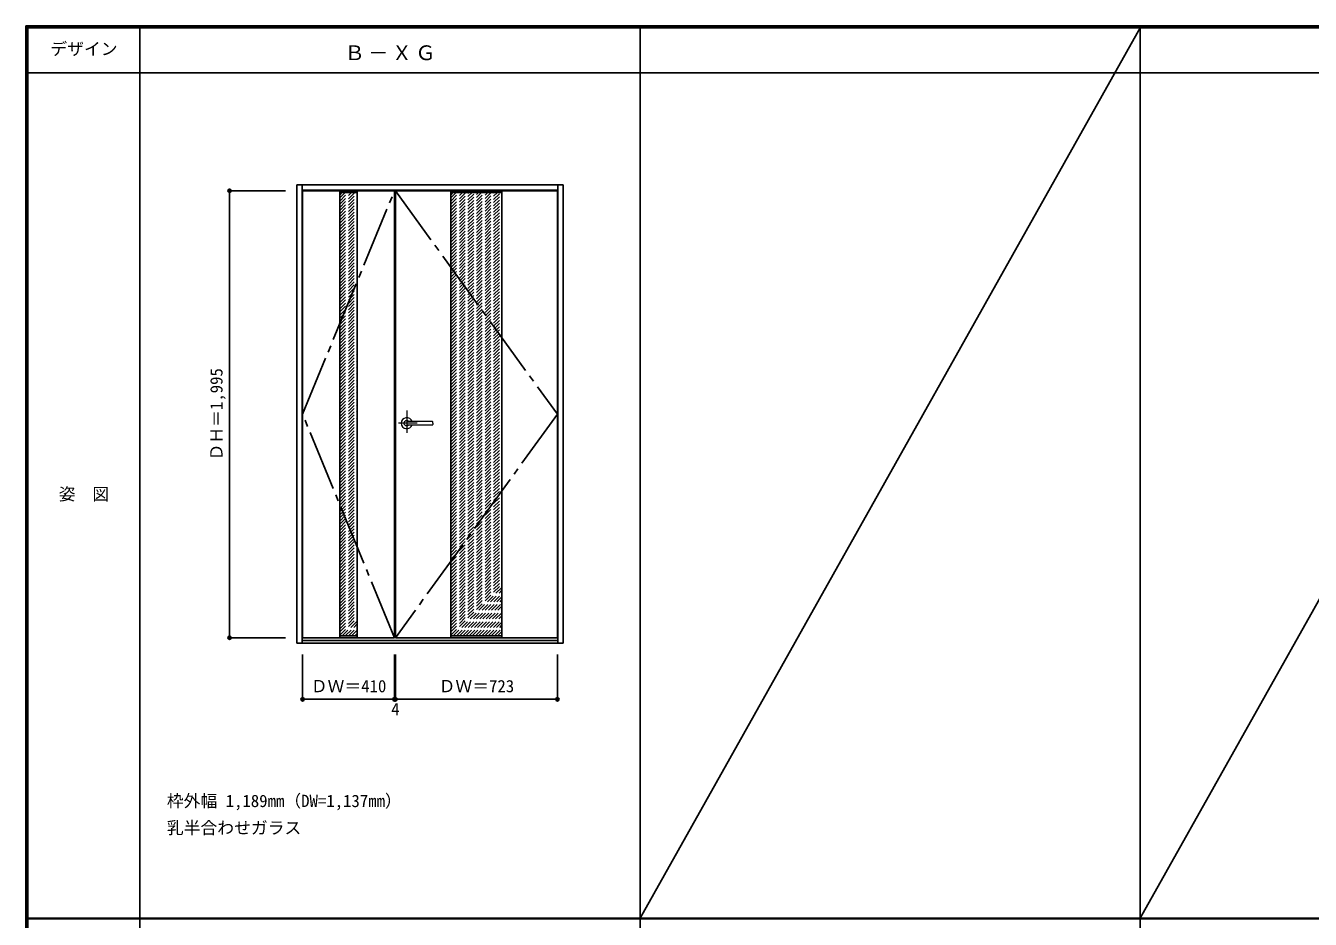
# Model space of a CAD drawing. Units: millimetres, scale not verified. Extents: x -6000 to 5700, y -4307 to 4175.
# Drawn here: x -6000 to -267, y 186 to 4175 of the extents above; entities that cross this region are included whole.
import ezdxf
from ezdxf.enums import TextEntityAlignment as Align

# ---------------------------------------------------------------- set-up
doc = ezdxf.new("R2010")
doc.units = ezdxf.units.MM
doc.header["$LTSCALE"] = 30
doc.header["$PDMODE"] = 32
doc.header["$PDSIZE"] = 15
for name, pattern in [('CHAIN1', [8, 5, -1, 1, -1]), ('CHAIN2', [12, 9, -1, 1, -1]), ('DASHED1', [1.8, 1.2, -0.6])]:
    doc.linetypes.add(name, pattern=pattern)
for name, color, linetype in [('0-2_扉', 3, 'Continuous'), ('0-3_仕上げ', 7, 'Continuous'), ('0-4_枠', 3, 'Continuous'), ('0-7', 7, 'CHAIN2'), ('0-A_文字', 7, 'Continuous'), ('0-B_寸法', 7, 'Continuous'), ('0-C_ハッチ', 4, 'DASHED1'), ('F-1_枠', 6, 'Continuous'), ('F-A_文字', 7, 'Continuous')]:
    doc.layers.add(name, color=color, linetype=linetype)
doc.layers.add('0-5_レバー', color=7, linetype='Continuous', lineweight=18)
doc.styles.add('ＭＳ ゴシック', font='')
doc.styles.get('ＭＳ ゴシック').set_extended_font_data('MS Gothic')

msp = doc.modelspace()

# ---------------------------------------------------------------- linework, layer by layer
at = {"layer": '0-2_扉'}
for p, q in [((-4764, 1443), (-4764, 3438)), ((-4354, 3438), (-4764, 3438)), ((-4354, 1443), (-4354, 3438)), ((-4350, 1443), (-4350, 3438)), ((-4350, 3438), (-3627, 3438)), ((-3627, 1443), (-3627, 3438)), ((-4354, 1443), (-4764, 1443)), ((-4350, 1443), (-3627, 1443))]:
    msp.add_line(p, q, dxfattribs=at)
at = {"layer": '0-3_仕上げ'}
for p, q in [((-4520, 3430), (-4598, 3430)), ((-4102.5, 3430), (-3874.5, 3430)), ((-4520, 1451), (-4598, 1451)), ((-4102.5, 1451), (-3874.5, 1451))]:
    msp.add_line(p, q, dxfattribs=at)
at = {"layer": '0-3_仕上げ', "color": 3}
for p, q in [((-4102.5, 3438), (-4102.5, 1443)), ((-3874.5, 3438), (-3874.5, 1443))]:
    msp.add_line(p, q, dxfattribs=at)
at = {"layer": '0-4_枠'}
for p, q in [((-4790, 3465), (-4790, 1418)), ((-4790, 3465), (-3601, 3465)), ((-4766, 1418), (-4766, 3465)), ((-4766, 3441), (-3625, 3441)), ((-3625, 1418), (-3625, 3465)), ((-3601, 3465), (-3601, 1418)), ((-4790, 1418), (-3601, 1418)), ((-4766, 1430), (-3625, 1430))]:
    msp.add_line(p, q, dxfattribs=at)
at = {"layer": '0-5_レバー', "color": 4, "linetype": 'CHAIN1'}
for p, q in [((-4299.5, 2456.96), (-4299.5, 2357.11)), ((-4252.7, 2400.5), (-4335.72, 2400.5))]:
    msp.add_line(p, q, dxfattribs=at)
at = {"layer": '0-5_レバー'}
for q in [(-4182.5, 2405.99), (-4182.5, 2395)]:
    msp.add_line((-4182.5, 2400.5), q, dxfattribs=at)
for points in [[(-4289.54, 2407.49), (-4290.31, 2408.28), (-4292.28, 2409.65), (-4294.53, 2410.66), (-4296.96, 2411.29), (-4299.5, 2411.5), (-4302.04, 2411.29), (-4304.47, 2410.66), (-4306.72, 2409.65), (-4308.69, 2408.28), (-4310.31, 2406.61), (-4311.51, 2404.71), (-4312.25, 2402.65), (-4312.5, 2400.5), (-4312.25, 2398.35), (-4311.51, 2396.29), (-4310.31, 2394.39), (-4308.69, 2392.72), (-4306.72, 2391.35), (-4304.47, 2390.34), (-4302.04, 2389.71), (-4299.5, 2389.5), (-4296.96, 2389.71), (-4294.53, 2390.34), (-4292.28, 2391.35), (-4290.31, 2392.72), (-4289.54, 2393.51)], [(-4184, 2407.5), (-4193.73, 2407.5), (-4203.91, 2407.5), (-4213.51, 2407.5), (-4222.5, 2407.5), (-4230.91, 2407.5), (-4238.72, 2407.5), (-4245.54, 2407.5), (-4251.84, 2407.5), (-4257.61, 2407.5), (-4262.85, 2407.5), (-4267.64, 2407.5), (-4272.3, 2407.5), (-4276.5, 2407.5), (-4280.25, 2407.5), (-4282.25, 2407.5), (-4284.1, 2407.5), (-4286.11, 2407.49), (-4288.52, 2407.49), (-4290.01, 2407.49), (-4291.55, 2407.49), (-4293.07, 2407.49), (-4294.17, 2407.49), (-4294.63, 2407.49), (-4294.63, 2407.48)], [(-4294.48, 2393.51), (-4294.35, 2393.51), (-4293.91, 2393.51), (-4293.19, 2393.51), (-4292.17, 2393.51), (-4290.91, 2393.51), (-4289.56, 2393.51), (-4286.7, 2393.51), (-4283.72, 2393.5), (-4280.7, 2393.5), (-4277.66, 2393.5), (-4274.59, 2393.5), (-4271.51, 2393.5), (-4267.51, 2393.5), (-4263.1, 2393.5), (-4258.13, 2393.5), (-4252.6, 2393.5), (-4246.51, 2393.5), (-4239.86, 2393.5), (-4232.65, 2393.5), (-4224.06, 2393.5), (-4214.8, 2393.5), (-4204.86, 2393.5), (-4194.25, 2393.5), (-4184, 2393.5)], [(-4184, 2407.5), (-4193.08, 2407.5), (-4193.48, 2407.5)]]:
    msp.add_lwpolyline(points, dxfattribs=at)
for centre, radius, start, end in [((-4299.5, 2400.5), 24.55, 16.59952, 343.36736), ((-4184, 2406), 1.5, 0.00847, 89.9163), ((-4184, 2406), 1.5, 360, 90.17419), ((-4184, 2395), 1.5, 270.16419, 0), ((-4184, 2395), 1.5, 269.91059, 359.99153)]:
    msp.add_arc(centre, radius, start, end, dxfattribs=at)
at = {"layer": '0-7'}
for p, q in [((-4764, 2440.5), (-4354, 3438)), ((-4350, 3438), (-3627, 2440.5)), ((-4354, 1443), (-4764, 2440.5)), ((-3627, 2440.5), (-4350, 1443))]:
    msp.add_line(p, q, dxfattribs=at)
at = {"layer": '0-B_寸法', "color": 4}
for p, q in [((-5090, 3438), (-5090, 1443)), ((-5090, 3438), (-4840, 3438)), ((-5090, 1443), (-4840, 1443)), ((-4764, 1168), (-4764, 1368)), ((-4354, 1168), (-4354, 1368)), ((-3627, 1168), (-3627, 1368)), ((-4350, 1168), (-3627, 1168))]:
    msp.add_line(p, q, dxfattribs=at)
msp.add_lwpolyline([(-4764, 1168), (-4354, 1168), (-4350, 1168), (-4350, 1368)], dxfattribs=at)
at = {"layer": '0-B_寸法'}
for p in [(-5090, 3438), (-5090, 1443), (-4764, 1168), (-4354, 1168), (-4350, 1168), (-3627, 1168)]:
    msp.add_point(p, dxfattribs=at)
at = {"layer": '0-C_ハッチ', "color": 3, "linetype": 'Continuous'}
for p, q in [((-4598, 3438), (-4598, 1443)), ((-4520, 3438), (-4520, 1443))]:
    msp.add_line(p, q, dxfattribs=at)
at = {"layer": '0-C_ハッチ'}
for p, q in [((-4598, 3364.02), (-4532.02, 3430)), ((-4598, 3378.16), (-4546.16, 3430)), ((-4598, 3392.31), (-4560.31, 3430)), ((-4598, 3406.45), (-4574.45, 3430)), ((-4598, 3420.59), (-4588.59, 3430)), ((-4598, 3349.88), (-4520, 3427.88)), ((-4598, 3335.74), (-4520, 3413.74)), ((-4598, 3321.6), (-4520, 3399.6)), ((-4598, 3307.45), (-4520, 3385.45)), ((-4102.5, 3208.43), (-3880.93, 3430)), ((-4102.5, 3222.57), (-3895.07, 3430)), ((-4102.5, 3236.71), (-3909.21, 3430)), ((-4102.5, 3250.85), (-3923.35, 3430)), ((-4102.5, 3265), (-3937.5, 3430)), ((-4102.5, 3279.14), (-3951.64, 3430)), ((-4102.5, 3293.28), (-3965.78, 3430)), ((-4102.5, 3307.42), (-3979.92, 3430)), ((-4102.5, 3321.56), (-3994.06, 3430)), ((-4102.5, 3335.71), (-4008.21, 3430)), ((-4102.5, 3349.85), (-4022.35, 3430)), ((-4102.5, 3363.99), (-4036.49, 3430)), ((-4102.5, 3378.13), (-4050.63, 3430)), ((-4102.5, 3392.27), (-4064.77, 3430)), ((-4102.5, 3406.42), (-4078.92, 3430)), ((-4102.5, 3420.56), (-4093.06, 3430)), ((-4102.5, 3194.28), (-3874.5, 3422.28)), ((-4102.5, 3180.14), (-3874.5, 3408.14)), ((-4102.5, 3166), (-3874.5, 3394)), ((-4598, 3293.31), (-4520, 3371.31)), ((-4598, 3279.17), (-4520, 3357.17)), ((-4598, 3265.03), (-4520, 3343.03)), ((-4598, 3250.89), (-4520, 3328.89)), ((-4102.5, 3151.86), (-3874.5, 3379.86)), ((-4102.5, 3137.72), (-3874.5, 3365.72)), ((-4102.5, 3123.57), (-3874.5, 3351.57)), ((-4102.5, 3109.43), (-3874.5, 3337.43)), ((-4598, 3236.74), (-4520, 3314.74)), ((-4598, 3222.6), (-4520, 3300.6)), ((-4598, 3208.46), (-4520, 3286.46)), ((-4598, 3194.32), (-4520, 3272.32)), ((-4102.5, 3095.29), (-3874.5, 3323.29)), ((-4102.5, 3081.15), (-3874.5, 3309.15)), ((-4102.5, 3067.01), (-3874.5, 3295.01)), ((-4102.5, 3052.86), (-3874.5, 3280.86)), ((-4598, 3180.17), (-4520, 3258.17)), ((-4598, 3166.03), (-4520, 3244.03)), ((-4598, 3151.89), (-4520, 3229.89)), ((-4598, 3137.75), (-4520, 3215.75)), ((-4102.5, 3038.72), (-3874.5, 3266.72)), ((-4102.5, 3024.58), (-3874.5, 3252.58)), ((-4102.5, 3010.44), (-3874.5, 3238.44)), ((-4102.5, 2996.29), (-3874.5, 3224.29)), ((-4598, 3123.61), (-4520, 3201.61)), ((-4598, 3109.46), (-4520, 3187.46)), ((-4598, 3095.32), (-4520, 3173.32)), ((-4598, 3081.18), (-4520, 3159.18)), ((-4102.5, 2982.15), (-3874.5, 3210.15)), ((-4102.5, 2968.01), (-3874.5, 3196.01)), ((-4102.5, 2953.87), (-3874.5, 3181.87)), ((-4102.5, 2939.73), (-3874.5, 3167.73)), ((-4102.5, 2925.58), (-3874.5, 3153.58)), ((-4598, 3067.04), (-4520, 3145.04)), ((-4598, 3052.9), (-4520, 3130.9)), ((-4598, 3038.75), (-4520, 3116.75)), ((-4598, 3024.61), (-4520, 3102.61)), ((-4102.5, 2911.44), (-3874.5, 3139.44)), ((-4102.5, 2897.3), (-3874.5, 3125.3)), ((-4102.5, 2883.16), (-3874.5, 3111.16)), ((-4102.5, 2869.02), (-3874.5, 3097.02)), ((-4598, 3010.47), (-4520, 3088.47)), ((-4598, 2996.33), (-4520, 3074.33)), ((-4598, 2982.18), (-4520, 3060.18)), ((-4598, 2968.04), (-4520, 3046.04)), ((-4102.5, 2854.87), (-3874.5, 3082.87)), ((-4102.5, 2840.73), (-3874.5, 3068.73)), ((-4102.5, 2826.59), (-3874.5, 3054.59)), ((-4102.5, 2812.45), (-3874.5, 3040.45)), ((-4598, 2953.9), (-4520, 3031.9)), ((-4598, 2939.76), (-4520, 3017.76)), ((-4598, 2925.62), (-4520, 3003.62)), ((-4598, 2911.47), (-4520, 2989.47)), ((-4102.5, 2798.31), (-3874.5, 3026.31)), ((-4102.5, 2784.16), (-3874.5, 3012.16)), ((-4102.5, 2770.02), (-3874.5, 2998.02)), ((-4102.5, 2755.88), (-3874.5, 2983.88)), ((-4598, 2897.33), (-4520, 2975.33)), ((-4598, 2883.19), (-4520, 2961.19)), ((-4598, 2869.05), (-4520, 2947.05)), ((-4598, 2854.91), (-4520, 2932.91)), ((-4102.5, 2741.74), (-3874.5, 2969.74)), ((-4102.5, 2727.59), (-3874.5, 2955.59)), ((-4102.5, 2713.45), (-3874.5, 2941.45)), ((-4102.5, 2699.31), (-3874.5, 2927.31)), ((-4598, 2840.76), (-4520, 2918.76)), ((-4598, 2826.62), (-4520, 2904.62)), ((-4598, 2812.48), (-4520, 2890.48)), ((-4598, 2798.34), (-4520, 2876.34)), ((-4102.5, 2685.17), (-3874.5, 2913.17)), ((-4102.5, 2671.03), (-3874.5, 2899.03)), ((-4102.5, 2656.88), (-3874.5, 2884.88)), ((-4102.5, 2642.74), (-3874.5, 2870.74)), ((-4598, 2784.19), (-4520, 2862.19)), ((-4598, 2770.05), (-4520, 2848.05)), ((-4598, 2755.91), (-4520, 2833.91)), ((-4598, 2741.77), (-4520, 2819.77)), ((-4102.5, 2628.6), (-3874.5, 2856.6)), ((-4102.5, 2614.46), (-3874.5, 2842.46)), ((-4102.5, 2600.32), (-3874.5, 2828.32)), ((-4102.5, 2586.17), (-3874.5, 2814.17)), ((-4598, 2727.63), (-4520, 2805.63)), ((-4598, 2713.48), (-4520, 2791.48)), ((-4598, 2699.34), (-4520, 2777.34)), ((-4598, 2685.2), (-4520, 2763.2)), ((-4102.5, 2572.03), (-3874.5, 2800.03)), ((-4102.5, 2557.89), (-3874.5, 2785.89)), ((-4102.5, 2543.75), (-3874.5, 2771.75)), ((-4102.5, 2529.6), (-3874.5, 2757.6)), ((-4598, 2671.06), (-4520, 2749.06)), ((-4598, 2656.92), (-4520, 2734.92)), ((-4598, 2642.77), (-4520, 2720.77)), ((-4598, 2628.63), (-4520, 2706.63)), ((-4102.5, 2515.46), (-3874.5, 2743.46)), ((-4102.5, 2501.32), (-3874.5, 2729.32)), ((-4102.5, 2487.18), (-3874.5, 2715.18)), ((-4102.5, 2473.04), (-3874.5, 2701.04)), ((-4598, 2614.49), (-4520, 2692.49)), ((-4598, 2600.35), (-4520, 2678.35)), ((-4598, 2586.2), (-4520, 2664.2)), ((-4598, 2572.06), (-4520, 2650.06)), ((-4102.5, 2458.89), (-3874.5, 2686.89)), ((-4102.5, 2444.75), (-3874.5, 2672.75)), ((-4102.5, 2430.61), (-3874.5, 2658.61)), ((-4102.5, 2416.47), (-3874.5, 2644.47)), ((-4598, 2557.92), (-4520, 2635.92)), ((-4598, 2543.78), (-4520, 2621.78)), ((-4598, 2529.64), (-4520, 2607.64)), ((-4598, 2515.49), (-4520, 2593.49)), ((-4102.5, 2402.33), (-3874.5, 2630.33)), ((-4102.5, 2388.18), (-3874.5, 2616.18)), ((-4102.5, 2374.04), (-3874.5, 2602.04)), ((-4102.5, 2359.9), (-3874.5, 2587.9)), ((-4598, 2501.35), (-4520, 2579.35)), ((-4598, 2487.21), (-4520, 2565.21)), ((-4598, 2473.07), (-4520, 2551.07)), ((-4598, 2458.93), (-4520, 2536.93)), ((-4598, 2444.78), (-4520, 2522.78)), ((-4102.5, 2345.76), (-3874.5, 2573.76)), ((-4102.5, 2331.61), (-3874.5, 2559.61)), ((-4102.5, 2317.47), (-3874.5, 2545.47)), ((-4102.5, 2303.33), (-3874.5, 2531.33)), ((-4598, 2430.64), (-4520, 2508.64)), ((-4598, 2416.5), (-4520, 2494.5)), ((-4598, 2402.36), (-4520, 2480.36)), ((-4598, 2388.21), (-4520, 2466.21)), ((-4102.5, 2289.19), (-3874.5, 2517.19)), ((-4102.5, 2275.05), (-3874.5, 2503.05)), ((-4102.5, 2260.9), (-3874.5, 2488.9)), ((-4102.5, 2246.76), (-3874.5, 2474.76)), ((-4598, 2374.07), (-4520, 2452.07)), ((-4598, 2359.93), (-4520, 2437.93)), ((-4598, 2345.79), (-4520, 2423.79)), ((-4598, 2331.65), (-4520, 2409.65)), ((-4102.5, 2232.62), (-3874.5, 2460.62)), ((-4102.5, 2218.48), (-3874.5, 2446.48)), ((-4102.5, 2204.34), (-3874.5, 2432.34)), ((-4102.5, 2190.19), (-3874.5, 2418.19)), ((-4598, 2317.5), (-4520, 2395.5)), ((-4598, 2303.36), (-4520, 2381.36)), ((-4598, 2289.22), (-4520, 2367.22)), ((-4598, 2275.08), (-4520, 2353.08)), ((-4102.5, 2176.05), (-3874.5, 2404.05)), ((-4102.5, 2161.91), (-3874.5, 2389.91)), ((-4102.5, 2147.77), (-3874.5, 2375.77)), ((-4102.5, 2133.62), (-3874.5, 2361.62)), ((-4598, 2260.94), (-4520, 2338.94)), ((-4598, 2246.79), (-4520, 2324.79)), ((-4598, 2232.65), (-4520, 2310.65)), ((-4598, 2218.51), (-4520, 2296.51)), ((-4102.5, 2119.48), (-3874.5, 2347.48)), ((-4102.5, 2105.34), (-3874.5, 2333.34)), ((-4102.5, 2091.2), (-3874.5, 2319.2)), ((-4102.5, 2077.06), (-3874.5, 2305.06)), ((-4598, 2204.37), (-4520, 2282.37)), ((-4598, 2190.23), (-4520, 2268.23)), ((-4598, 2176.08), (-4520, 2254.08)), ((-4598, 2161.94), (-4520, 2239.94)), ((-4102.5, 2062.91), (-3874.5, 2290.91)), ((-4102.5, 2048.77), (-3874.5, 2276.77)), ((-4102.5, 2034.63), (-3874.5, 2262.63)), ((-4102.5, 2020.49), (-3874.5, 2248.49)), ((-4598, 2147.8), (-4520, 2225.8)), ((-4598, 2133.66), (-4520, 2211.66)), ((-4598, 2119.51), (-4520, 2197.51)), ((-4598, 2105.37), (-4520, 2183.37)), ((-4102.5, 2006.35), (-3874.5, 2234.35)), ((-4102.5, 1992.2), (-3874.5, 2220.2)), ((-4102.5, 1978.06), (-3874.5, 2206.06)), ((-4102.5, 1963.92), (-3874.5, 2191.92)), ((-4598, 2091.23), (-4520, 2169.23)), ((-4598, 2077.09), (-4520, 2155.09)), ((-4598, 2062.95), (-4520, 2140.95)), ((-4598, 2048.8), (-4520, 2126.8)), ((-4102.5, 1949.78), (-3874.5, 2177.78)), ((-4102.5, 1935.63), (-3874.5, 2163.63)), ((-4102.5, 1921.49), (-3874.5, 2149.49)), ((-4102.5, 1907.35), (-3874.5, 2135.35)), ((-4102.5, 1893.21), (-3874.5, 2121.21)), ((-4598, 2034.66), (-4520, 2112.66)), ((-4598, 2020.52), (-4520, 2098.52)), ((-4598, 2006.38), (-4520, 2084.38)), ((-4598, 1992.24), (-4520, 2070.24)), ((-4102.5, 1879.07), (-3874.5, 2107.07)), ((-4102.5, 1864.92), (-3874.5, 2092.92)), ((-4102.5, 1850.78), (-3874.5, 2078.78)), ((-4102.5, 1836.64), (-3874.5, 2064.64)), ((-4598, 1978.09), (-4520, 2056.09)), ((-4598, 1963.95), (-4520, 2041.95)), ((-4598, 1949.81), (-4520, 2027.81)), ((-4598, 1935.67), (-4520, 2013.67)), ((-4102.5, 1822.5), (-3874.5, 2050.5)), ((-4102.5, 1808.36), (-3874.5, 2036.36)), ((-4102.5, 1794.21), (-3874.5, 2022.21)), ((-4102.5, 1780.07), (-3874.5, 2008.07)), ((-4598, 1921.52), (-4520, 1999.52)), ((-4598, 1907.38), (-4520, 1985.38)), ((-4598, 1893.24), (-4520, 1971.24)), ((-4598, 1879.1), (-4520, 1957.1)), ((-4102.5, 1765.93), (-3874.5, 1993.93)), ((-4102.5, 1751.79), (-3874.5, 1979.79)), ((-4102.5, 1737.64), (-3874.5, 1965.64)), ((-4102.5, 1723.5), (-3874.5, 1951.5)), ((-4598, 1864.96), (-4520, 1942.96)), ((-4598, 1850.81), (-4520, 1928.81)), ((-4598, 1836.67), (-4520, 1914.67)), ((-4598, 1822.53), (-4520, 1900.53)), ((-4102.5, 1709.36), (-3874.5, 1937.36)), ((-4102.5, 1695.22), (-3874.5, 1923.22)), ((-4102.5, 1681.08), (-3874.5, 1909.08)), ((-4102.5, 1666.93), (-3874.5, 1894.93)), ((-4598, 1808.39), (-4520, 1886.39)), ((-4598, 1794.25), (-4520, 1872.25)), ((-4598, 1780.1), (-4520, 1858.1)), ((-4598, 1765.96), (-4520, 1843.96)), ((-4102.5, 1652.79), (-3874.5, 1880.79)), ((-4102.5, 1638.65), (-3874.5, 1866.65)), ((-4102.5, 1624.51), (-3874.5, 1852.51)), ((-4102.5, 1610.37), (-3874.5, 1838.37)), ((-4598, 1751.82), (-4520, 1829.82)), ((-4598, 1737.68), (-4520, 1815.68)), ((-4598, 1723.53), (-4520, 1801.53)), ((-4598, 1709.39), (-4520, 1787.39)), ((-4102.5, 1596.22), (-3874.5, 1824.22)), ((-4102.5, 1582.08), (-3874.5, 1810.08)), ((-4102.5, 1567.94), (-3874.5, 1795.94)), ((-4102.5, 1553.8), (-3874.5, 1781.8)), ((-4598, 1695.25), (-4520, 1773.25)), ((-4598, 1681.11), (-4520, 1759.11)), ((-4598, 1666.97), (-4520, 1744.97)), ((-4598, 1652.82), (-4520, 1730.82)), ((-4102.5, 1539.66), (-3874.5, 1767.66)), ((-4102.5, 1525.51), (-3874.5, 1753.51)), ((-4102.5, 1511.37), (-3874.5, 1739.37)), ((-4102.5, 1497.23), (-3874.5, 1725.23)), ((-4598, 1638.68), (-4520, 1716.68)), ((-4598, 1624.54), (-4520, 1702.54)), ((-4598, 1610.4), (-4520, 1688.4)), ((-4598, 1596.26), (-4520, 1674.26)), ((-4102.5, 1483.09), (-3874.5, 1711.09)), ((-4102.5, 1468.94), (-3874.5, 1696.94)), ((-4102.5, 1454.8), (-3874.5, 1682.8)), ((-4092.16, 1451), (-3874.5, 1668.66)), ((-4598, 1582.11), (-4520, 1660.11)), ((-4598, 1567.97), (-4520, 1645.97)), ((-4598, 1553.83), (-4520, 1631.83)), ((-4598, 1539.69), (-4520, 1617.69)), ((-4078.02, 1451), (-3874.5, 1654.52)), ((-4063.88, 1451), (-3874.5, 1640.38)), ((-4049.73, 1451), (-3874.5, 1626.23)), ((-4035.59, 1451), (-3874.5, 1612.09)), ((-4598, 1525.54), (-4520, 1603.54)), ((-4598, 1511.4), (-4520, 1589.4)), ((-4598, 1497.26), (-4520, 1575.26)), ((-4598, 1483.12), (-4520, 1561.12)), ((-4021.45, 1451), (-3874.5, 1597.95)), ((-4007.31, 1451), (-3874.5, 1583.81)), ((-3993.16, 1451), (-3874.5, 1569.67)), ((-3979.02, 1451), (-3874.5, 1555.52)), ((-4598, 1468.98), (-4520, 1546.98)), ((-4598, 1454.83), (-4520, 1532.83)), ((-4587.69, 1451), (-4520, 1518.69)), ((-4573.55, 1451), (-4520, 1504.55)), ((-3964.88, 1451), (-3874.5, 1541.38)), ((-3950.74, 1451), (-3874.5, 1527.24)), ((-3936.6, 1451), (-3874.5, 1513.1)), ((-3922.45, 1451), (-3874.5, 1498.95)), ((-4559.41, 1451), (-4520, 1490.41)), ((-4545.27, 1451), (-4520, 1476.27)), ((-4531.12, 1451), (-4520, 1462.12)), ((-3908.31, 1451), (-3874.5, 1484.81)), ((-3894.17, 1451), (-3874.5, 1470.67)), ((-3880.03, 1451), (-3874.5, 1456.53))]:
    msp.add_line(p, q, dxfattribs=at)
at = {"layer": 'F-1_枠'}
for p, q in [((-6000, 4175), (5700, 4175)), ((-6000, 4175), (-6000, -4205)), ((-6000, 4170), (5700, 4170)), ((-6000, 4165), (5700, 4165)), ((-5995, 4175), (-5995, -4205)), ((-5990, 4175), (-5990, -4205)), ((-5490, 4175), (-5490, -3790)), ((-3258.4, 4175), (-3258.4, -3790)), ((-1026.8, 4175), (-1026.8, -3790)), ((-6000, 3965), (5700, 3965)), ((-6000, 190.5), (5700, 190.5)), ((-6000, 187.5), (5700, 187.5))]:
    msp.add_line(p, q, dxfattribs=at)
at = {"layer": 'F-A_文字'}
for p, q in [((-1026.8, 4165), (-3258.4, 190.5)), ((1204.8, 4165), (-1026.8, 190.5))]:
    msp.add_line(p, q, dxfattribs=at)

# ---------------------------------------------------------------- texts
at = {"layer": '0-A_文字', "style": 'ＭＳ ゴシック'}
for s, p in [('枠外幅 1,189mm（DW=1,137mm）', (-5370, 670.5)), ('乳半合わせガラス', (-5370, 550.5))]:
    msp.add_text(s, height=54.99, dxfattribs=at).set_placement(p, align=Align.BOTTOM_LEFT)
at = {"layer": '0-A_文字', "insert": (-4576.7, 4020), "char_height": 65.98, "attachment_point": 7, "style": 'ＭＳ ゴシック'}
msp.add_mtext('\\T1.17;Ｂ－ＸＧ', dxfattribs=at)
at = {"layer": '0-B_寸法', "style": 'ＭＳ ゴシック'}
msp.add_text('ＤＨ＝1,995', height=54.99, rotation=90, dxfattribs=at).set_placement((-5105, 2234.25), align=Align.BOTTOM_LEFT)
for s, p in [('ＤＷ＝410', (-4727.75, 1183)), ('ＤＷ＝723', (-4157.25, 1183)), ('4', (-4368.75, 1080.61))]:
    msp.add_text(s, height=54.99, dxfattribs=at).set_placement(p, align=Align.BOTTOM_LEFT)
at = {"layer": 'F-A_文字', "style": 'ＭＳ ゴシック'}
for s, p in [('デザイン', (-5890, 4027.5)), ('姿\u3000図', (-5852.5, 2040.25))]:
    msp.add_text(s, height=54.99, dxfattribs=at).set_placement(p, align=Align.BOTTOM_LEFT)

doc.saveas('drawing.dxf')
